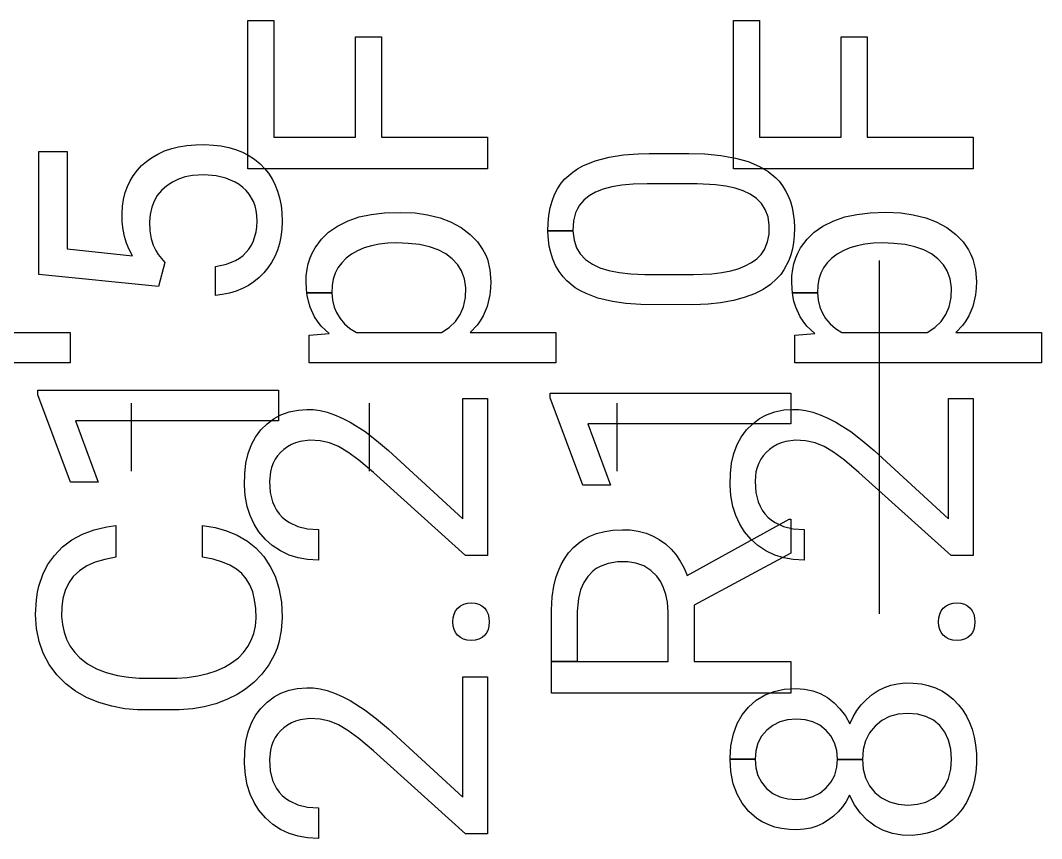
# Model space of a CAD drawing. Header units: inches. Extents: x 3.88 to 7.82, y -6.06 to -2.14.
# Drawn here: x 5.3761 to 5.5416, y -3.7855 to -3.6529 of the extents above; entities that cross this region are included whole.
import ezdxf

# ---------------------------------------------------------------- set-up
doc = ezdxf.new("R2010")
doc.units = ezdxf.units.IN
doc.header["$MEASUREMENT"] = 0
doc.layers.add('F.Silkscreen', color=41, linetype='CONTINUOUS', true_color=0xf2eda1)

msp = doc.modelspace()

# ---------------------------------------------------------------- linework, layer by layer
at = {"layer": 'F.Silkscreen', "linetype": 'CONTINUOUS'}
for p, q in [((5.41293, -3.67699), (5.41293, -3.65293)), ((5.41293, -3.65293), (5.41715, -3.65293)), ((5.41715, -3.65293), (5.41715, -3.67187)), ((5.49167, -3.67699), (5.49167, -3.65293)), ((5.49167, -3.65293), (5.49589, -3.65293)), ((5.49589, -3.65293), (5.49589, -3.67187)), ((5.43041, -3.67187), (5.43041, -3.65557)), ((5.43041, -3.65557), (5.43463, -3.65557)), ((5.43463, -3.65557), (5.43463, -3.67187)), ((5.50915, -3.67187), (5.50915, -3.65557)), ((5.50915, -3.65557), (5.51337, -3.65557)), ((5.51337, -3.65557), (5.51337, -3.67187)), ((5.41715, -3.67187), (5.43041, -3.67187)), ((5.43463, -3.67187), (5.45179, -3.67187)), ((5.45179, -3.67187), (5.45179, -3.67699)), ((5.49589, -3.67187), (5.50915, -3.67187)), ((5.51337, -3.67187), (5.53053, -3.67187)), ((5.53053, -3.67187), (5.53053, -3.67699)), ((5.39944, -3.67409), (5.40062, -3.67369)), ((5.40062, -3.67369), (5.40171, -3.67342)), ((5.40171, -3.67342), (5.40303, -3.6732)), ((5.40303, -3.6732), (5.40443, -3.67308)), ((5.40443, -3.67308), (5.40591, -3.67305)), ((5.40591, -3.67305), (5.40735, -3.67313)), ((5.40735, -3.67313), (5.40855, -3.67328)), ((5.40855, -3.67328), (5.40985, -3.67354)), ((5.40985, -3.67354), (5.41092, -3.67386)), ((5.41092, -3.67386), (5.41206, -3.67431)), ((5.37907, -3.69411), (5.37907, -3.67419)), ((5.37907, -3.67419), (5.38364, -3.67419)), ((5.38364, -3.67419), (5.38364, -3.68994)), ((5.39649, -3.67578), (5.39732, -3.67518)), ((5.39732, -3.67518), (5.39834, -3.67459)), ((5.39834, -3.67459), (5.39944, -3.67409)), ((5.41206, -3.67431), (5.413, -3.67479)), ((5.413, -3.67479), (5.41399, -3.67543)), ((5.41399, -3.67543), (5.41491, -3.67618)), ((5.46924, -3.67571), (5.47151, -3.67511)), ((5.47151, -3.67511), (5.47386, -3.67473)), ((5.47386, -3.67473), (5.47623, -3.67454)), ((5.47623, -3.67454), (5.47801, -3.67449)), ((5.47801, -3.67449), (5.48443, -3.67449)), ((5.48443, -3.67449), (5.48703, -3.67456)), ((5.48703, -3.67456), (5.48963, -3.67481)), ((5.48963, -3.67481), (5.49198, -3.67523)), ((5.49198, -3.67523), (5.49406, -3.67582)), ((5.39435, -3.6781), (5.39503, -3.6772)), ((5.39503, -3.6772), (5.39572, -3.67646)), ((5.39572, -3.67646), (5.39649, -3.67578)), ((5.45179, -3.67699), (5.41293, -3.67699)), ((5.41491, -3.67618), (5.41564, -3.67691)), ((5.41564, -3.67691), (5.41628, -3.67771)), ((5.46561, -3.67752), (5.4664, -3.67699)), ((5.4664, -3.67699), (5.46727, -3.67651)), ((5.46727, -3.67651), (5.46924, -3.67571)), ((5.53053, -3.67699), (5.49167, -3.67699)), ((5.49406, -3.67582), (5.49588, -3.67659)), ((5.49588, -3.67659), (5.4973, -3.67744)), ((5.39342, -3.67985), (5.39384, -3.67895)), ((5.39384, -3.67895), (5.39435, -3.6781)), ((5.40171, -3.67864), (5.40071, -3.67912)), ((5.4028, -3.6783), (5.40171, -3.67864)), ((5.40398, -3.67807), (5.4028, -3.6783)), ((5.40587, -3.67797), (5.40398, -3.67807)), ((5.40779, -3.67813), (5.40587, -3.67797)), ((5.40939, -3.67849), (5.40779, -3.67813)), ((5.41088, -3.67913), (5.40939, -3.67849)), ((5.41628, -3.67771), (5.41692, -3.6787)), ((5.41692, -3.6787), (5.41739, -3.67963)), ((5.46376, -3.67933), (5.46435, -3.67863)), ((5.46435, -3.67863), (5.46561, -3.67752)), ((5.4973, -3.67744), (5.49853, -3.67845)), ((5.49853, -3.67845), (5.49906, -3.67901)), ((5.39307, -3.6808), (5.39342, -3.67985)), ((5.39893, -3.68051), (5.39826, -3.68133)), ((5.39981, -3.67972), (5.39893, -3.68051)), ((5.40071, -3.67912), (5.39981, -3.67972)), ((5.41154, -3.67953), (5.41088, -3.67913)), ((5.41214, -3.68), (5.41154, -3.67953)), ((5.41268, -3.68052), (5.41214, -3.68)), ((5.41315, -3.68109), (5.41268, -3.68052)), ((5.41739, -3.67963), (5.41777, -3.68062)), ((5.41777, -3.68062), (5.41807, -3.68167)), ((5.46266, -3.68117), (5.46316, -3.68021)), ((5.46316, -3.68021), (5.46376, -3.67933)), ((5.47053, -3.68029), (5.46929, -3.68077)), ((5.47196, -3.67991), (5.47053, -3.68029)), ((5.4736, -3.67964), (5.47196, -3.67991)), ((5.47543, -3.67947), (5.4736, -3.67964)), ((5.47766, -3.67941), (5.47543, -3.67947)), ((5.48577, -3.67941), (5.47766, -3.67941)), ((5.48876, -3.67957), (5.48577, -3.67941)), ((5.49045, -3.6798), (5.48876, -3.67957)), ((5.49196, -3.68013), (5.49045, -3.6798)), ((5.49327, -3.68057), (5.49196, -3.68013)), ((5.49439, -3.6811), (5.49327, -3.68057)), ((5.49906, -3.67901), (5.49964, -3.67974)), ((5.49964, -3.67974), (5.50013, -3.68053)), ((5.50013, -3.68053), (5.50056, -3.68138)), ((5.39262, -3.68302), (5.39279, -3.68195)), ((5.39279, -3.68195), (5.39307, -3.6808)), ((5.39774, -3.68223), (5.39735, -3.68321)), ((5.39826, -3.68133), (5.39774, -3.68223)), ((5.41384, -3.68228), (5.41315, -3.68109)), ((5.4141, -3.68298), (5.41384, -3.68228)), ((5.41807, -3.68167), (5.41832, -3.68295)), ((5.46195, -3.68333), (5.46226, -3.68221)), ((5.46226, -3.68221), (5.46266, -3.68117)), ((5.4674, -3.68205), (5.46672, -3.68288)), ((5.46826, -3.68135), (5.4674, -3.68205)), ((5.46929, -3.68077), (5.46826, -3.68135)), ((5.49541, -3.6818), (5.49439, -3.6811)), ((5.49622, -3.68263), (5.49541, -3.6818)), ((5.50056, -3.68138), (5.50091, -3.68228)), ((5.50091, -3.68228), (5.50118, -3.68325)), ((5.39254, -3.68429), (5.39262, -3.68302)), ((5.39735, -3.68321), (5.39709, -3.68439)), ((5.41428, -3.68373), (5.4141, -3.68298)), ((5.41439, -3.68453), (5.41428, -3.68373)), ((5.41832, -3.68295), (5.41844, -3.68413)), ((5.46174, -3.68453), (5.46195, -3.68333)), ((5.46637, -3.68347), (5.46609, -3.6841)), ((5.46672, -3.68288), (5.46637, -3.68347)), ((5.49683, -3.68359), (5.49622, -3.68263)), ((5.49728, -3.68478), (5.49683, -3.68359)), ((5.50118, -3.68325), (5.50138, -3.68427)), ((5.39257, -3.68563), (5.39254, -3.68429)), ((5.39709, -3.68439), (5.39699, -3.68555)), ((5.39699, -3.68555), (5.39705, -3.68702)), ((5.41438, -3.68642), (5.41443, -3.68547)), ((5.41443, -3.68547), (5.41439, -3.68453)), ((5.41848, -3.68553), (5.41843, -3.68679)), ((5.41844, -3.68413), (5.41848, -3.68553)), ((5.42745, -3.68627), (5.42919, -3.6854)), ((5.42919, -3.6854), (5.43098, -3.68479)), ((5.43098, -3.68479), (5.43296, -3.68436)), ((5.43296, -3.68436), (5.43511, -3.68411)), ((5.43511, -3.68411), (5.43766, -3.68404)), ((5.43766, -3.68404), (5.44005, -3.68414)), ((5.44005, -3.68414), (5.44208, -3.68443)), ((5.44208, -3.68443), (5.44411, -3.68494)), ((5.44411, -3.68494), (5.44582, -3.6856)), ((5.46162, -3.68581), (5.46174, -3.68453)), ((5.46575, -3.68541), (5.46565, -3.68701)), ((5.46609, -3.6841), (5.46575, -3.68541)), ((5.49748, -3.68613), (5.49728, -3.68478)), ((5.50138, -3.68427), (5.5015, -3.68536)), ((5.5015, -3.68536), (5.50155, -3.6865)), ((5.50619, -3.68627), (5.50793, -3.6854)), ((5.50793, -3.6854), (5.50972, -3.68479)), ((5.50972, -3.68479), (5.5117, -3.68436)), ((5.5117, -3.68436), (5.51385, -3.68411)), ((5.51385, -3.68411), (5.5164, -3.68403)), ((5.5164, -3.68403), (5.51879, -3.68414)), ((5.51879, -3.68414), (5.52082, -3.68443)), ((5.52082, -3.68443), (5.52285, -3.68494)), ((5.52285, -3.68494), (5.52456, -3.6856)), ((5.3927, -3.68681), (5.39257, -3.68563)), ((5.39294, -3.68795), (5.3927, -3.68681)), ((5.39705, -3.68702), (5.39726, -3.68833)), ((5.41383, -3.68868), (5.41426, -3.68722)), ((5.41426, -3.68722), (5.41438, -3.68642)), ((5.41843, -3.68679), (5.41828, -3.68798)), ((5.42604, -3.68726), (5.42745, -3.68627)), ((5.44582, -3.6856), (5.44751, -3.68652)), ((5.44751, -3.68652), (5.44901, -3.68765)), ((5.4616, -3.68701), (5.46162, -3.68581)), ((5.4616, -3.68716), (5.4616, -3.68701)), ((5.4616, -3.68701), (5.4616, -3.68701)), ((5.4616, -3.68701), (5.46565, -3.68701)), ((5.46565, -3.68701), (5.4616, -3.68701)), ((5.46168, -3.68848), (5.4616, -3.68716)), ((5.46565, -3.68701), (5.46583, -3.68853)), ((5.49745, -3.6876), (5.49748, -3.68613)), ((5.50155, -3.6865), (5.50152, -3.68783)), ((5.50478, -3.68726), (5.50619, -3.68627)), ((5.52456, -3.6856), (5.52625, -3.68652)), ((5.52625, -3.68652), (5.52775, -3.68765)), ((5.39327, -3.68904), (5.39294, -3.68795)), ((5.39726, -3.68833), (5.39757, -3.68934)), ((5.41352, -3.68934), (5.41383, -3.68868)), ((5.41828, -3.68798), (5.41805, -3.68911)), ((5.42383, -3.68977), (5.42486, -3.68839)), ((5.42486, -3.68839), (5.42604, -3.68726)), ((5.44901, -3.68765), (5.45016, -3.68881)), ((5.45016, -3.68881), (5.45106, -3.6901)), ((5.46182, -3.68954), (5.46168, -3.68848)), ((5.46583, -3.68853), (5.46624, -3.68978)), ((5.4967, -3.69004), (5.49721, -3.68884)), ((5.49721, -3.68884), (5.49745, -3.6876)), ((5.50152, -3.68783), (5.50141, -3.68891)), ((5.50257, -3.68977), (5.5036, -3.68839)), ((5.5036, -3.68839), (5.50478, -3.68726)), ((5.52775, -3.68765), (5.5289, -3.68881)), ((5.5289, -3.68881), (5.5298, -3.6901)), ((5.38364, -3.68994), (5.39423, -3.69108)), ((5.3937, -3.69008), (5.39327, -3.68904)), ((5.39423, -3.69108), (5.3937, -3.69008)), ((5.39757, -3.68934), (5.398, -3.69023)), ((5.398, -3.69023), (5.39841, -3.69085)), ((5.41217, -3.69101), (5.41268, -3.69051)), ((5.41268, -3.69051), (5.41309, -3.69001)), ((5.41309, -3.69001), (5.41352, -3.68934)), ((5.41772, -3.69018), (5.4173, -3.69119)), ((5.41805, -3.68911), (5.41772, -3.69018)), ((5.42336, -3.69064), (5.42383, -3.68977)), ((5.43073, -3.69027), (5.42975, -3.69083)), ((5.4318, -3.68981), (5.43073, -3.69027)), ((5.43298, -3.68945), (5.4318, -3.68981)), ((5.43425, -3.6892), (5.43298, -3.68945)), ((5.43563, -3.68905), (5.43425, -3.6892)), ((5.43711, -3.689), (5.43563, -3.68905)), ((5.43893, -3.68906), (5.43711, -3.689)), ((5.44075, -3.68927), (5.43893, -3.68906)), ((5.44237, -3.68962), (5.44075, -3.68927)), ((5.44379, -3.69012), (5.44237, -3.68962)), ((5.44503, -3.69077), (5.44379, -3.69012)), ((5.45106, -3.6901), (5.45145, -3.69086)), ((5.46204, -3.69055), (5.46182, -3.68954)), ((5.46239, -3.69165), (5.46204, -3.69055)), ((5.46624, -3.68978), (5.46683, -3.69077)), ((5.49615, -3.69085), (5.4967, -3.69004)), ((5.50123, -3.68994), (5.50097, -3.6909)), ((5.50141, -3.68891), (5.50123, -3.68994)), ((5.5021, -3.69064), (5.50257, -3.68977)), ((5.50947, -3.69027), (5.50849, -3.69083)), ((5.51054, -3.68981), (5.50947, -3.69027)), ((5.51172, -3.68945), (5.51054, -3.68981)), ((5.51299, -3.6892), (5.51172, -3.68945)), ((5.51437, -3.68905), (5.51299, -3.6892)), ((5.51585, -3.689), (5.51437, -3.68905)), ((5.51767, -3.68906), (5.51585, -3.689)), ((5.51949, -3.68927), (5.51767, -3.68906)), ((5.52111, -3.68962), (5.51949, -3.68927)), ((5.52253, -3.69012), (5.52111, -3.68962)), ((5.52377, -3.69077), (5.52253, -3.69012)), ((5.5298, -3.6901), (5.53019, -3.69086)), ((5.39841, -3.69085), (5.39947, -3.69214)), ((5.39947, -3.69214), (5.39844, -3.69608)), ((5.40945, -3.69244), (5.41094, -3.69183)), ((5.41094, -3.69183), (5.41159, -3.69145)), ((5.41159, -3.69145), (5.41217, -3.69101)), ((5.4168, -3.69214), (5.4162, -3.69303)), ((5.4173, -3.69119), (5.4168, -3.69214)), ((5.42273, -3.6924), (5.42303, -3.69143)), ((5.42303, -3.69143), (5.42336, -3.69064)), ((5.42815, -3.69221), (5.42755, -3.69301)), ((5.42888, -3.69148), (5.42815, -3.69221)), ((5.42975, -3.69083), (5.42888, -3.69148)), ((5.44607, -3.69156), (5.44503, -3.69077)), ((5.44697, -3.69253), (5.44607, -3.69156)), ((5.45145, -3.69086), (5.45177, -3.69165)), ((5.45177, -3.69165), (5.4522, -3.69336)), ((5.46284, -3.69267), (5.46239, -3.69165)), ((5.46683, -3.69077), (5.4677, -3.69169)), ((5.4677, -3.69169), (5.4688, -3.69244)), ((5.4936, -3.69273), (5.4946, -3.69219)), ((5.4946, -3.69219), (5.49545, -3.69156)), ((5.49545, -3.69156), (5.49615, -3.69085)), ((5.50065, -3.69182), (5.49986, -3.69334)), ((5.50097, -3.6909), (5.50065, -3.69182)), ((5.50147, -3.6924), (5.50177, -3.69143)), ((5.50177, -3.69143), (5.5021, -3.69064)), ((5.50689, -3.69221), (5.50629, -3.69301)), ((5.50762, -3.69148), (5.50689, -3.69221)), ((5.50849, -3.69083), (5.50762, -3.69148)), ((5.51535, -3.7491), (5.51535, -3.69185)), ((5.52481, -3.69156), (5.52377, -3.69077)), ((5.52571, -3.69253), (5.52481, -3.69156)), ((5.53019, -3.69086), (5.53051, -3.69165)), ((5.53051, -3.69165), (5.53094, -3.69336)), ((5.4077, -3.69281), (5.40945, -3.69244)), ((5.4077, -3.6975), (5.4077, -3.69281)), ((5.41552, -3.69386), (5.41476, -3.69462)), ((5.4162, -3.69303), (5.41552, -3.69386)), ((5.42242, -3.69434), (5.42254, -3.69327)), ((5.42254, -3.69327), (5.42273, -3.6924)), ((5.42755, -3.69301), (5.4271, -3.6939)), ((5.44759, -3.69353), (5.44697, -3.69253)), ((5.44807, -3.69483), (5.44759, -3.69353)), ((5.4522, -3.69336), (5.45234, -3.69522)), ((5.46339, -3.69362), (5.46284, -3.69267)), ((5.46404, -3.69448), (5.46339, -3.69362)), ((5.4688, -3.69244), (5.47002, -3.69301)), ((5.47002, -3.69301), (5.47147, -3.69345)), ((5.47147, -3.69345), (5.47313, -3.69378)), ((5.47313, -3.69378), (5.47502, -3.69399)), ((5.48816, -3.69398), (5.48979, -3.69379)), ((5.48979, -3.69379), (5.49126, -3.69351)), ((5.49126, -3.69351), (5.49244, -3.69318)), ((5.49244, -3.69318), (5.4936, -3.69273)), ((5.49986, -3.69334), (5.49933, -3.69409)), ((5.50116, -3.69434), (5.50128, -3.69327)), ((5.50128, -3.69327), (5.50147, -3.6924)), ((5.50629, -3.69301), (5.50584, -3.6939)), ((5.52633, -3.69353), (5.52571, -3.69253)), ((5.52681, -3.69483), (5.52633, -3.69353)), ((5.53094, -3.69336), (5.53108, -3.69522)), ((5.39844, -3.69608), (5.37907, -3.69411)), ((5.41393, -3.6953), (5.41303, -3.69588)), ((5.41476, -3.69462), (5.41393, -3.6953)), ((5.42238, -3.6953), (5.42242, -3.69434)), ((5.42243, -3.69645), (5.42238, -3.6953)), ((5.42678, -3.69486), (5.4266, -3.6959)), ((5.4271, -3.6939), (5.42678, -3.69486)), ((5.44828, -3.69628), (5.44807, -3.69483)), ((5.45234, -3.69522), (5.4523, -3.69634)), ((5.46468, -3.69516), (5.46404, -3.69448)), ((5.46603, -3.69625), (5.46468, -3.69516)), ((5.47502, -3.69399), (5.4773, -3.6941)), ((5.4773, -3.6941), (5.48522, -3.6941)), ((5.48522, -3.6941), (5.48816, -3.69398)), ((5.49872, -3.69478), (5.49768, -3.69572)), ((5.49933, -3.69409), (5.49872, -3.69478)), ((5.50112, -3.69529), (5.50116, -3.69434)), ((5.50117, -3.69645), (5.50112, -3.69529)), ((5.50552, -3.69486), (5.50534, -3.6959)), ((5.50584, -3.6939), (5.50552, -3.69486)), ((5.52702, -3.69627), (5.52681, -3.69483)), ((5.53108, -3.69522), (5.53104, -3.69634)), ((5.40994, -3.69712), (5.40877, -3.69736)), ((5.41104, -3.6968), (5.40994, -3.69712)), ((5.41207, -3.69639), (5.41104, -3.6968)), ((5.41303, -3.69588), (5.41207, -3.69639)), ((5.4225, -3.69707), (5.42243, -3.69645)), ((5.42256, -3.69754), (5.4225, -3.69707)), ((5.4225, -3.69707), (5.42656, -3.69707)), ((5.42656, -3.69707), (5.4225, -3.69707)), ((5.4266, -3.6959), (5.42656, -3.69707)), ((5.42656, -3.69707), (5.42667, -3.69827)), ((5.44823, -3.69782), (5.44828, -3.69628)), ((5.4523, -3.69634), (5.45218, -3.69742)), ((5.46688, -3.69676), (5.46603, -3.69625)), ((5.4678, -3.69721), (5.46688, -3.69676)), ((5.49647, -3.69653), (5.4951, -3.69722)), ((5.49768, -3.69572), (5.49647, -3.69653)), ((5.50124, -3.69707), (5.50117, -3.69645)), ((5.5013, -3.69754), (5.50124, -3.69707)), ((5.50124, -3.69707), (5.5053, -3.69707)), ((5.5053, -3.69707), (5.50124, -3.69707)), ((5.50534, -3.6959), (5.5053, -3.69707)), ((5.5053, -3.69707), (5.50541, -3.69827)), ((5.52697, -3.69782), (5.52702, -3.69627)), ((5.53104, -3.69634), (5.53092, -3.69742)), ((5.40877, -3.69736), (5.4077, -3.6975)), ((5.42275, -3.69843), (5.42256, -3.69754)), ((5.42305, -3.69942), (5.42275, -3.69843)), ((5.42667, -3.69827), (5.42694, -3.69938)), ((5.4479, -3.69934), (5.44823, -3.69782)), ((5.45218, -3.69742), (5.45175, -3.69927)), ((5.46969, -3.69792), (5.4678, -3.69721)), ((5.47205, -3.69849), (5.46969, -3.69792)), ((5.47425, -3.69881), (5.47205, -3.69849)), ((5.47667, -3.69898), (5.47425, -3.69881)), ((5.4896, -3.69869), (5.48756, -3.69891)), ((5.49169, -3.69832), (5.4896, -3.69869)), ((5.49339, -3.69786), (5.49169, -3.69832)), ((5.4951, -3.69722), (5.49339, -3.69786)), ((5.50149, -3.69843), (5.5013, -3.69754)), ((5.50179, -3.69942), (5.50149, -3.69843)), ((5.50541, -3.69827), (5.50568, -3.69938)), ((5.52664, -3.69934), (5.52697, -3.69782)), ((5.53092, -3.69742), (5.53049, -3.69927)), ((5.42377, -3.70098), (5.42305, -3.69942)), ((5.42694, -3.69938), (5.42732, -3.70029)), ((5.42732, -3.70029), (5.42788, -3.70123)), ((5.44736, -3.70059), (5.4479, -3.69934)), ((5.45175, -3.69927), (5.4511, -3.70081)), ((5.4851, -3.69902), (5.47667, -3.69898)), ((5.48756, -3.69891), (5.4851, -3.69902)), ((5.50251, -3.70098), (5.50179, -3.69942)), ((5.50568, -3.69938), (5.50606, -3.70029)), ((5.50606, -3.70029), (5.50662, -3.70123)), ((5.5261, -3.70059), (5.52664, -3.69934)), ((5.53049, -3.69927), (5.52984, -3.70081)), ((5.42423, -3.70169), (5.42377, -3.70098)), ((5.42485, -3.70247), (5.42423, -3.70169)), ((5.42788, -3.70123), (5.42861, -3.70208)), ((5.42861, -3.70208), (5.42949, -3.70285)), ((5.44559, -3.70268), (5.44659, -3.70171)), ((5.44659, -3.70171), (5.44736, -3.70059)), ((5.45061, -3.70164), (5.45013, -3.70231)), ((5.4511, -3.70081), (5.45061, -3.70164)), ((5.50297, -3.70169), (5.50251, -3.70098)), ((5.50359, -3.70247), (5.50297, -3.70169)), ((5.50662, -3.70123), (5.50735, -3.70208)), ((5.50735, -3.70208), (5.50823, -3.70285)), ((5.52433, -3.70268), (5.52533, -3.70171)), ((5.52533, -3.70171), (5.5261, -3.70059)), ((5.52935, -3.70164), (5.52887, -3.70231)), ((5.52984, -3.70081), (5.52935, -3.70164)), ((5.37026, -3.70352), (5.38415, -3.70352)), ((5.38415, -3.70352), (5.38415, -3.70844)), ((5.42289, -3.70392), (5.42612, -3.70368)), ((5.42612, -3.70368), (5.42485, -3.70247)), ((5.42949, -3.70285), (5.43053, -3.70352)), ((5.43053, -3.70352), (5.44435, -3.70352)), ((5.44435, -3.70352), (5.44559, -3.70268)), ((5.45013, -3.70231), (5.449, -3.70352)), ((5.449, -3.70352), (5.46289, -3.70352)), ((5.46289, -3.70352), (5.46289, -3.70844)), ((5.50163, -3.70392), (5.50486, -3.70368)), ((5.50486, -3.70368), (5.50359, -3.70247)), ((5.50823, -3.70285), (5.50927, -3.70352)), ((5.50927, -3.70352), (5.52309, -3.70352)), ((5.52309, -3.70352), (5.52433, -3.70268)), ((5.52887, -3.70231), (5.52774, -3.70352)), ((5.52774, -3.70352), (5.54163, -3.70352)), ((5.54163, -3.70352), (5.54163, -3.70844)), ((5.42289, -3.70844), (5.42289, -3.70392)), ((5.50163, -3.70844), (5.50163, -3.70392)), ((5.38415, -3.70844), (5.34415, -3.70844)), ((5.46289, -3.70844), (5.42289, -3.70844)), ((5.54163, -3.70844), (5.50163, -3.70844)), ((5.37888, -3.7136), (5.37888, -3.71285)), ((5.37888, -3.71285), (5.41793, -3.71285)), ((5.38419, -3.72777), (5.37888, -3.7136)), ((5.41793, -3.71285), (5.41793, -3.71781)), ((5.46195, -3.7141), (5.46195, -3.71335)), ((5.46195, -3.71335), (5.501, -3.71335)), ((5.501, -3.71335), (5.501, -3.71831)), ((5.39409, -3.72601), (5.39409, -3.71494)), ((5.43268, -3.72601), (5.43268, -3.71494)), ((5.44778, -3.73372), (5.44778, -3.71419)), ((5.44778, -3.71419), (5.45179, -3.71419)), ((5.45179, -3.71419), (5.45179, -3.73967)), ((5.46726, -3.72827), (5.46195, -3.7141)), ((5.47283, -3.72601), (5.47283, -3.71494)), ((5.52652, -3.73372), (5.52652, -3.71419)), ((5.52652, -3.71419), (5.53053, -3.71419)), ((5.53053, -3.71419), (5.53053, -3.73966)), ((5.41718, -3.71745), (5.4183, -3.71685)), ((5.4183, -3.71685), (5.41964, -3.71637)), ((5.41964, -3.71637), (5.4211, -3.71608)), ((5.4211, -3.71608), (5.42252, -3.71597)), ((5.42252, -3.71597), (5.42354, -3.71599)), ((5.42354, -3.71599), (5.42465, -3.71614)), ((5.42465, -3.71614), (5.42581, -3.71642)), ((5.42581, -3.71642), (5.427, -3.71683)), ((5.427, -3.71683), (5.42824, -3.71737)), ((5.49592, -3.71745), (5.49704, -3.71685)), ((5.49704, -3.71685), (5.49838, -3.71637)), ((5.49838, -3.71637), (5.49984, -3.71607)), ((5.49984, -3.71607), (5.50126, -3.71597)), ((5.50126, -3.71597), (5.50228, -3.71599)), ((5.50228, -3.71599), (5.50339, -3.71614)), ((5.50339, -3.71614), (5.50455, -3.71642)), ((5.50455, -3.71642), (5.50574, -3.71683)), ((5.50574, -3.71683), (5.50698, -3.71737)), ((5.41793, -3.71781), (5.38502, -3.71781)), ((5.38502, -3.71781), (5.38868, -3.72777)), ((5.41504, -3.71931), (5.41605, -3.71829)), ((5.41605, -3.71829), (5.41718, -3.71745)), ((5.42824, -3.71737), (5.42951, -3.71803)), ((5.42951, -3.71803), (5.43195, -3.71958)), ((5.501, -3.71831), (5.46809, -3.71831)), ((5.46809, -3.71831), (5.47175, -3.72827)), ((5.49378, -3.71931), (5.49479, -3.71829)), ((5.49479, -3.71829), (5.49592, -3.71745)), ((5.50698, -3.71737), (5.50825, -3.71803)), ((5.50825, -3.71803), (5.51069, -3.71958)), ((5.41418, -3.72049), (5.41504, -3.71931)), ((5.43195, -3.71958), (5.43381, -3.72099)), ((5.49292, -3.72049), (5.49378, -3.71931)), ((5.51069, -3.71958), (5.51255, -3.72099)), ((5.413, -3.7231), (5.41355, -3.72167)), ((5.41355, -3.72167), (5.41418, -3.72049)), ((5.42001, -3.72167), (5.41937, -3.72203)), ((5.42069, -3.72139), (5.42001, -3.72167)), ((5.42141, -3.72118), (5.42069, -3.72139)), ((5.42299, -3.72097), (5.42141, -3.72118)), ((5.42464, -3.72105), (5.42299, -3.72097)), ((5.42616, -3.72139), (5.42464, -3.72105)), ((5.42764, -3.722), (5.42616, -3.72139)), ((5.42915, -3.72291), (5.42764, -3.722)), ((5.43381, -3.72099), (5.43574, -3.72262)), ((5.49174, -3.7231), (5.49229, -3.72167)), ((5.49229, -3.72167), (5.49292, -3.72049)), ((5.49875, -3.72167), (5.49811, -3.72203)), ((5.49943, -3.72139), (5.49875, -3.72167)), ((5.50015, -3.72118), (5.49943, -3.72139)), ((5.50173, -3.72097), (5.50015, -3.72118)), ((5.50338, -3.72105), (5.50173, -3.72097)), ((5.5049, -3.72139), (5.50338, -3.72105)), ((5.50638, -3.722), (5.5049, -3.72139)), ((5.50789, -3.72291), (5.50638, -3.722)), ((5.51255, -3.72099), (5.51448, -3.72262)), ((5.41263, -3.72467), (5.413, -3.7231)), ((5.41774, -3.72351), (5.41737, -3.72405)), ((5.41823, -3.72295), (5.41774, -3.72351)), ((5.41878, -3.72245), (5.41823, -3.72295)), ((5.41937, -3.72203), (5.41878, -3.72245)), ((5.43093, -3.72422), (5.42915, -3.72291)), ((5.43574, -3.72262), (5.44778, -3.73372)), ((5.49137, -3.72467), (5.49174, -3.7231)), ((5.49648, -3.72351), (5.49611, -3.72405)), ((5.49697, -3.72295), (5.49648, -3.72351)), ((5.49752, -3.72245), (5.49697, -3.72295)), ((5.49811, -3.72203), (5.49752, -3.72245)), ((5.50967, -3.72422), (5.50789, -3.72291)), ((5.51448, -3.72262), (5.52652, -3.73372)), ((5.41243, -3.72637), (5.41263, -3.72467)), ((5.41703, -3.7247), (5.41676, -3.7254)), ((5.41737, -3.72405), (5.41703, -3.7247)), ((5.43329, -3.7262), (5.43093, -3.72422)), ((5.49117, -3.72637), (5.49137, -3.72467)), ((5.49577, -3.7247), (5.4955, -3.7254)), ((5.49611, -3.72405), (5.49577, -3.7247)), ((5.51203, -3.7262), (5.50967, -3.72422)), ((5.41239, -3.72823), (5.41243, -3.72637)), ((5.41659, -3.72607), (5.41644, -3.7276)), ((5.41676, -3.7254), (5.41659, -3.72607)), ((5.44825, -3.73967), (5.43329, -3.7262)), ((5.49113, -3.72823), (5.49117, -3.72637)), ((5.49533, -3.72607), (5.49518, -3.7276)), ((5.4955, -3.7254), (5.49533, -3.72607)), ((5.52699, -3.73966), (5.51203, -3.7262)), ((5.38868, -3.72777), (5.38419, -3.72777)), ((5.41252, -3.72995), (5.41239, -3.72823)), ((5.41644, -3.7276), (5.41657, -3.72944)), ((5.47175, -3.72827), (5.46726, -3.72827)), ((5.49126, -3.72995), (5.49113, -3.72823)), ((5.49518, -3.7276), (5.49531, -3.72944)), ((5.41285, -3.73171), (5.41252, -3.72995)), ((5.41657, -3.72944), (5.41696, -3.73098)), ((5.49159, -3.73171), (5.49126, -3.72995)), ((5.49531, -3.72944), (5.4957, -3.73098)), ((5.41332, -3.73319), (5.41285, -3.73171)), ((5.41696, -3.73098), (5.41725, -3.73168)), ((5.41725, -3.73168), (5.41761, -3.73232)), ((5.49206, -3.73319), (5.49159, -3.73171)), ((5.4957, -3.73098), (5.49599, -3.73168)), ((5.49599, -3.73168), (5.49635, -3.73232)), ((5.41395, -3.73456), (5.41332, -3.73319)), ((5.41761, -3.73232), (5.41803, -3.73291)), ((5.41803, -3.73291), (5.41852, -3.73344)), ((5.41852, -3.73344), (5.41908, -3.73392)), ((5.49269, -3.73456), (5.49206, -3.73319)), ((5.49635, -3.73232), (5.49677, -3.73291)), ((5.49677, -3.73291), (5.49726, -3.73344)), ((5.49726, -3.73344), (5.49782, -3.73392)), ((5.388, -3.73548), (5.39007, -3.73499)), ((5.39007, -3.73499), (5.39156, -3.73478)), ((5.39156, -3.73478), (5.39156, -3.73994)), ((5.40561, -3.73994), (5.40561, -3.73478)), ((5.40561, -3.73478), (5.40764, -3.73512)), ((5.40764, -3.73512), (5.4095, -3.73564)), ((5.41474, -3.73581), (5.41395, -3.73456)), ((5.41908, -3.73392), (5.41969, -3.73432)), ((5.41969, -3.73432), (5.42105, -3.73495)), ((5.42105, -3.73495), (5.42262, -3.73533)), ((5.48419, -3.74287), (5.50069, -3.73374)), ((5.49348, -3.73581), (5.49269, -3.73456)), ((5.49782, -3.73392), (5.49843, -3.73432)), ((5.49843, -3.73432), (5.49979, -3.73495)), ((5.49979, -3.73495), (5.50136, -3.73533)), ((5.50069, -3.73374), (5.501, -3.73374)), ((5.501, -3.73374), (5.501, -3.73925)), ((5.38441, -3.73712), (5.38611, -3.73619)), ((5.38611, -3.73619), (5.388, -3.73548)), ((5.4095, -3.73564), (5.4112, -3.73635)), ((5.4112, -3.73635), (5.41287, -3.73734)), ((5.41579, -3.73706), (5.41474, -3.73581)), ((5.42262, -3.73533), (5.42439, -3.73545)), ((5.42439, -3.73545), (5.42439, -3.74041)), ((5.46738, -3.73707), (5.46839, -3.73653)), ((5.46839, -3.73653), (5.46949, -3.7361)), ((5.46949, -3.7361), (5.47083, -3.73575)), ((5.47083, -3.73575), (5.47211, -3.73556)), ((5.47211, -3.73556), (5.47366, -3.73547)), ((5.47366, -3.73547), (5.47495, -3.73552)), ((5.47495, -3.73552), (5.47622, -3.7357)), ((5.47622, -3.7357), (5.47752, -3.73605)), ((5.47752, -3.73605), (5.47865, -3.73651)), ((5.47865, -3.73651), (5.47963, -3.73706)), ((5.49453, -3.73706), (5.49348, -3.73581)), ((5.50136, -3.73533), (5.50313, -3.73545)), ((5.50313, -3.73545), (5.50313, -3.74041)), ((5.38157, -3.73963), (5.3829, -3.73827)), ((5.3829, -3.73827), (5.38441, -3.73712)), ((5.41287, -3.73734), (5.41422, -3.73843)), ((5.41422, -3.73843), (5.41551, -3.73984)), ((5.41689, -3.73804), (5.41579, -3.73706)), ((5.41821, -3.73892), (5.41689, -3.73804)), ((5.46495, -3.73924), (5.46572, -3.73838)), ((5.46572, -3.73838), (5.46656, -3.73764)), ((5.46656, -3.73764), (5.46738, -3.73707)), ((5.47963, -3.73706), (5.48064, -3.73778)), ((5.48064, -3.73778), (5.48156, -3.73863)), ((5.49563, -3.73804), (5.49453, -3.73706)), ((5.49695, -3.73892), (5.49563, -3.73804)), ((5.38047, -3.74118), (5.38157, -3.73963)), ((5.39156, -3.73994), (5.38977, -3.74028)), ((5.40731, -3.74027), (5.40561, -3.73994)), ((5.41551, -3.73984), (5.41658, -3.74142)), ((5.41965, -3.7396), (5.41821, -3.73892)), ((5.42107, -3.74004), (5.41965, -3.7396)), ((5.4226, -3.74031), (5.42107, -3.74004)), ((5.45179, -3.73967), (5.44825, -3.73967)), ((5.46376, -3.74109), (5.46428, -3.74019)), ((5.46428, -3.74019), (5.46495, -3.73924)), ((5.48156, -3.73863), (5.48232, -3.7395)), ((5.48232, -3.7395), (5.48305, -3.74055)), ((5.501, -3.73925), (5.4853, -3.74768)), ((5.49839, -3.7396), (5.49695, -3.73892)), ((5.49982, -3.74004), (5.49839, -3.7396)), ((5.50134, -3.74031), (5.49982, -3.74004)), ((5.53053, -3.73966), (5.52699, -3.73966)), ((5.37968, -3.74274), (5.38047, -3.74118)), ((5.38684, -3.74134), (5.38562, -3.74213)), ((5.3882, -3.74074), (5.38684, -3.74134)), ((5.38977, -3.74028), (5.3882, -3.74074)), ((5.40881, -3.74072), (5.40731, -3.74027)), ((5.41, -3.74122), (5.40881, -3.74072)), ((5.41112, -3.74187), (5.41, -3.74122)), ((5.41196, -3.74256), (5.41112, -3.74187)), ((5.41658, -3.74142), (5.41735, -3.74302)), ((5.42439, -3.74041), (5.4226, -3.74031)), ((5.46326, -3.74222), (5.46376, -3.74109)), ((5.46943, -3.74178), (5.46886, -3.7422)), ((5.47005, -3.74142), (5.46943, -3.74178)), ((5.47136, -3.74093), (5.47005, -3.74142)), ((5.47285, -3.74067), (5.47136, -3.74093)), ((5.47455, -3.74066), (5.47285, -3.74067)), ((5.47586, -3.74087), (5.47455, -3.74066)), ((5.47714, -3.74134), (5.47586, -3.74087)), ((5.47826, -3.74206), (5.47714, -3.74134)), ((5.48305, -3.74055), (5.48369, -3.74172)), ((5.48369, -3.74172), (5.48419, -3.74287)), ((5.50313, -3.74041), (5.50134, -3.74031)), ((5.37905, -3.74462), (5.37968, -3.74274)), ((5.38463, -3.74306), (5.38391, -3.74407)), ((5.38562, -3.74213), (5.38463, -3.74306)), ((5.41269, -3.74342), (5.41196, -3.74256)), ((5.41328, -3.74441), (5.41269, -3.74342)), ((5.41735, -3.74302), (5.41797, -3.74494)), ((5.46257, -3.7446), (5.46289, -3.74329)), ((5.46289, -3.74329), (5.46326, -3.74222)), ((5.46805, -3.74303), (5.4674, -3.74404)), ((5.46886, -3.7422), (5.46805, -3.74303)), ((5.47924, -3.74302), (5.47826, -3.74206)), ((5.47988, -3.74393), (5.47924, -3.74302)), ((5.37883, -3.74562), (5.37905, -3.74462)), ((5.38391, -3.74407), (5.38333, -3.74532)), ((5.41373, -3.74554), (5.41328, -3.74441)), ((5.41797, -3.74494), (5.41837, -3.74722)), ((5.46229, -3.74637), (5.46257, -3.7446)), ((5.4669, -3.7452), (5.46655, -3.74663)), ((5.4674, -3.74404), (5.4669, -3.7452)), ((5.48035, -3.74487), (5.47988, -3.74393)), ((5.48073, -3.746), (5.48035, -3.74487)), ((5.37852, -3.74922), (5.37865, -3.74684)), ((5.37865, -3.74684), (5.37883, -3.74562)), ((5.38296, -3.74663), (5.38278, -3.74798)), ((5.38333, -3.74532), (5.38296, -3.74663)), ((5.41404, -3.74682), (5.41373, -3.74554)), ((5.41422, -3.74823), (5.41404, -3.74682)), ((5.46215, -3.74849), (5.46229, -3.74637)), ((5.46655, -3.74663), (5.46642, -3.74764)), ((5.48097, -3.74723), (5.48073, -3.746)), ((5.38278, -3.74798), (5.38274, -3.74953)), ((5.41427, -3.7498), (5.41422, -3.74823)), ((5.41837, -3.74722), (5.41848, -3.74972)), ((5.44663, -3.74862), (5.44696, -3.74819)), ((5.44696, -3.74819), (5.44744, -3.7478)), ((5.44744, -3.7478), (5.44797, -3.74753)), ((5.44797, -3.74753), (5.44855, -3.74736)), ((5.44855, -3.74736), (5.44919, -3.7473)), ((5.44919, -3.7473), (5.44981, -3.74736)), ((5.44981, -3.74736), (5.45038, -3.74753)), ((5.45038, -3.74753), (5.45089, -3.7478)), ((5.45089, -3.7478), (5.45134, -3.74819)), ((5.45134, -3.74819), (5.45166, -3.74862)), ((5.46215, -3.75681), (5.46215, -3.74849)), ((5.46642, -3.74764), (5.46636, -3.74873)), ((5.48108, -3.74882), (5.48097, -3.74723)), ((5.4853, -3.74768), (5.4853, -3.75681)), ((5.52537, -3.74862), (5.5257, -3.74819)), ((5.5257, -3.74819), (5.52618, -3.7478)), ((5.52618, -3.7478), (5.52671, -3.74752)), ((5.52671, -3.74752), (5.52729, -3.74736)), ((5.52729, -3.74736), (5.52793, -3.7473)), ((5.52793, -3.7473), (5.52855, -3.74736)), ((5.52855, -3.74736), (5.52912, -3.74752)), ((5.52912, -3.74752), (5.52963, -3.7478)), ((5.52963, -3.7478), (5.53008, -3.74819)), ((5.53008, -3.74819), (5.5304, -3.74862)), ((5.37868, -3.75148), (5.37852, -3.74922)), ((5.38274, -3.74953), (5.38286, -3.75084)), ((5.41416, -3.75108), (5.41427, -3.7498)), ((5.41848, -3.74972), (5.41834, -3.75179)), ((5.4462, -3.75041), (5.44625, -3.74973)), ((5.44625, -3.74973), (5.44639, -3.74914)), ((5.44639, -3.74914), (5.44663, -3.74862)), ((5.45166, -3.74862), (5.45189, -3.74914)), ((5.45189, -3.74914), (5.45202, -3.74973)), ((5.45202, -3.74973), (5.45207, -3.75041)), ((5.46636, -3.74873), (5.46636, -3.75681)), ((5.48108, -3.75681), (5.48108, -3.74882)), ((5.52494, -3.75041), (5.52499, -3.74973)), ((5.52499, -3.74973), (5.52513, -3.74914)), ((5.52513, -3.74914), (5.52537, -3.74862)), ((5.5304, -3.74862), (5.53063, -3.74914)), ((5.53063, -3.74914), (5.53076, -3.74973)), ((5.53076, -3.74973), (5.53081, -3.75041)), ((5.37911, -3.7536), (5.37868, -3.75148)), ((5.38286, -3.75084), (5.38313, -3.75207)), ((5.41391, -3.75228), (5.41416, -3.75108)), ((5.41834, -3.75179), (5.41795, -3.75374)), ((5.44625, -3.75109), (5.4462, -3.75041)), ((5.44638, -3.75164), (5.44625, -3.75109)), ((5.44661, -3.75215), (5.44638, -3.75164)), ((5.4519, -3.75164), (5.45168, -3.75215)), ((5.45202, -3.75109), (5.4519, -3.75164)), ((5.45207, -3.75041), (5.45202, -3.75109)), ((5.52499, -3.75109), (5.52494, -3.75041)), ((5.52512, -3.75164), (5.52499, -3.75109)), ((5.52535, -3.75215), (5.52512, -3.75164)), ((5.53064, -3.75164), (5.53042, -3.75215)), ((5.53076, -3.75109), (5.53064, -3.75164)), ((5.53081, -3.75041), (5.53076, -3.75109)), ((5.38313, -3.75207), (5.38353, -3.75322)), ((5.38353, -3.75322), (5.38408, -3.75428)), ((5.41295, -3.75441), (5.4135, -3.75339)), ((5.4135, -3.75339), (5.41391, -3.75228)), ((5.44694, -3.75257), (5.44661, -3.75215)), ((5.44741, -3.75295), (5.44694, -3.75257)), ((5.44793, -3.75322), (5.44741, -3.75295)), ((5.44852, -3.75339), (5.44793, -3.75322)), ((5.44919, -3.75344), (5.44852, -3.75339)), ((5.44981, -3.75339), (5.44919, -3.75344)), ((5.45041, -3.75322), (5.44981, -3.75339)), ((5.45092, -3.75295), (5.45041, -3.75322)), ((5.45136, -3.75257), (5.45092, -3.75295)), ((5.45168, -3.75215), (5.45136, -3.75257)), ((5.52568, -3.75257), (5.52535, -3.75215)), ((5.52615, -3.75295), (5.52568, -3.75257)), ((5.52667, -3.75322), (5.52615, -3.75295)), ((5.52726, -3.75339), (5.52667, -3.75322)), ((5.52793, -3.75344), (5.52726, -3.75339)), ((5.52855, -3.75339), (5.52793, -3.75344)), ((5.52915, -3.75322), (5.52855, -3.75339)), ((5.52966, -3.75295), (5.52915, -3.75322)), ((5.5301, -3.75257), (5.52966, -3.75295)), ((5.53042, -3.75215), (5.5301, -3.75257)), ((5.37976, -3.75546), (5.37911, -3.7536)), ((5.38408, -3.75428), (5.38486, -3.75536)), ((5.41225, -3.75536), (5.41295, -3.75441)), ((5.41767, -3.75466), (5.41724, -3.75572)), ((5.41795, -3.75374), (5.41767, -3.75466)), ((5.38073, -3.7573), (5.37976, -3.75546)), ((5.38486, -3.75536), (5.38571, -3.75625)), ((5.38571, -3.75625), (5.38695, -3.7572)), ((5.4103, -3.75707), (5.41141, -3.75622)), ((5.41141, -3.75622), (5.41225, -3.75536)), ((5.41724, -3.75572), (5.41635, -3.75738)), ((5.38195, -3.75897), (5.38073, -3.7573)), ((5.38695, -3.7572), (5.38838, -3.758)), ((5.38838, -3.758), (5.38999, -3.75863)), ((5.40645, -3.7588), (5.4078, -3.75836)), ((5.4078, -3.75836), (5.40917, -3.75774)), ((5.40917, -3.75774), (5.4103, -3.75707)), ((5.41635, -3.75738), (5.41521, -3.75891)), ((5.46215, -3.76197), (5.46215, -3.75681)), ((5.46215, -3.75681), (5.46636, -3.75681)), ((5.46636, -3.75681), (5.46215, -3.75681)), ((5.46636, -3.75681), (5.48108, -3.75681)), ((5.4853, -3.75681), (5.501, -3.75681)), ((5.501, -3.75681), (5.501, -3.76197)), ((5.38341, -3.76044), (5.38195, -3.75897)), ((5.38999, -3.75863), (5.39178, -3.75909)), ((5.39178, -3.75909), (5.39356, -3.75937)), ((5.39356, -3.75937), (5.39529, -3.75951)), ((5.39529, -3.75951), (5.40143, -3.75953)), ((5.40143, -3.75953), (5.4031, -3.75942)), ((5.4031, -3.75942), (5.40484, -3.75918)), ((5.40484, -3.75918), (5.40645, -3.7588)), ((5.41521, -3.75891), (5.41398, -3.76017)), ((5.44778, -3.77884), (5.44778, -3.75931)), ((5.44778, -3.75931), (5.45179, -3.75931)), ((5.45179, -3.75931), (5.45179, -3.78478)), ((5.38499, -3.76164), (5.38341, -3.76044)), ((5.38677, -3.76265), (5.38499, -3.76164)), ((5.41257, -3.76131), (5.41121, -3.76218)), ((5.41398, -3.76017), (5.41257, -3.76131)), ((5.4183, -3.76197), (5.41964, -3.76149)), ((5.41964, -3.76149), (5.42096, -3.76121)), ((5.42096, -3.76121), (5.42252, -3.76109)), ((5.42252, -3.76109), (5.42354, -3.76111)), ((5.42354, -3.76111), (5.42465, -3.76126)), ((5.42465, -3.76126), (5.42581, -3.76154)), ((5.42581, -3.76154), (5.42701, -3.76195)), ((5.4968, -3.76225), (5.49828, -3.76168)), ((5.49828, -3.76168), (5.49989, -3.76133)), ((5.49989, -3.76133), (5.50179, -3.7612)), ((5.50179, -3.7612), (5.50321, -3.7613)), ((5.50321, -3.7613), (5.50455, -3.76158)), ((5.50455, -3.76158), (5.50573, -3.76203)), ((5.51419, -3.76218), (5.51515, -3.76156)), ((5.51515, -3.76156), (5.51616, -3.76106)), ((5.51616, -3.76106), (5.51721, -3.76068)), ((5.51721, -3.76068), (5.5183, -3.76043)), ((5.5183, -3.76043), (5.51953, -3.76031)), ((5.51953, -3.76031), (5.5208, -3.76032)), ((5.5208, -3.76032), (5.52214, -3.76046)), ((5.52214, -3.76046), (5.52327, -3.7607)), ((5.52327, -3.7607), (5.52445, -3.7611)), ((5.52445, -3.7611), (5.52555, -3.76163)), ((5.52555, -3.76163), (5.52646, -3.76222)), ((5.38876, -3.76348), (5.38677, -3.76265)), ((5.40955, -3.76301), (5.40776, -3.76367)), ((5.41121, -3.76218), (5.40955, -3.76301)), ((5.41504, -3.76443), (5.41605, -3.76341)), ((5.41605, -3.76341), (5.41718, -3.76257)), ((5.41718, -3.76257), (5.4183, -3.76197)), ((5.42701, -3.76195), (5.42824, -3.76248)), ((5.42824, -3.76248), (5.42951, -3.76315)), ((5.42951, -3.76315), (5.43195, -3.7647)), ((5.501, -3.76197), (5.46215, -3.76197)), ((5.49409, -3.76425), (5.49537, -3.76312)), ((5.49537, -3.76312), (5.4968, -3.76225)), ((5.50573, -3.76203), (5.50692, -3.76269)), ((5.50692, -3.76269), (5.50799, -3.76352)), ((5.51238, -3.76387), (5.51324, -3.76297)), ((5.51324, -3.76297), (5.51419, -3.76218)), ((5.52646, -3.76222), (5.52731, -3.76292)), ((5.52731, -3.76292), (5.52818, -3.76383)), ((5.39089, -3.76409), (5.38876, -3.76348)), ((5.393, -3.76448), (5.39089, -3.76409)), ((5.39506, -3.76467), (5.393, -3.76448)), ((5.40182, -3.76467), (5.39506, -3.76467)), ((5.404, -3.76448), (5.40182, -3.76467)), ((5.40583, -3.76417), (5.404, -3.76448)), ((5.40776, -3.76367), (5.40583, -3.76417)), ((5.41425, -3.76549), (5.41504, -3.76443)), ((5.43195, -3.7647), (5.43381, -3.7661)), ((5.49309, -3.7655), (5.49409, -3.76425)), ((5.50799, -3.76352), (5.50894, -3.76448)), ((5.50894, -3.76448), (5.50982, -3.76566)), ((5.51106, -3.7658), (5.51168, -3.76479)), ((5.51168, -3.76479), (5.51238, -3.76387)), ((5.52818, -3.76383), (5.52887, -3.76471)), ((5.52887, -3.76471), (5.52947, -3.76567)), ((5.41355, -3.76679), (5.41425, -3.76549)), ((5.42069, -3.76651), (5.42001, -3.76679)), ((5.42141, -3.7663), (5.42069, -3.76651)), ((5.42299, -3.76609), (5.42141, -3.7663)), ((5.42464, -3.76617), (5.42299, -3.76609)), ((5.42616, -3.76651), (5.42464, -3.76617)), ((5.42764, -3.76712), (5.42616, -3.76651)), ((5.43381, -3.7661), (5.43574, -3.76773)), ((5.4923, -3.76689), (5.49309, -3.7655)), ((5.49919, -3.76661), (5.49806, -3.76718)), ((5.50046, -3.76627), (5.49919, -3.76661)), ((5.50187, -3.76616), (5.50046, -3.76627)), ((5.50329, -3.76627), (5.50187, -3.76616)), ((5.50457, -3.7666), (5.50329, -3.76627)), ((5.50569, -3.76716), (5.50457, -3.7666)), ((5.50982, -3.76566), (5.51053, -3.76691)), ((5.51053, -3.76691), (5.51106, -3.7658)), ((5.51573, -3.76641), (5.51463, -3.7673)), ((5.51698, -3.76577), (5.51573, -3.76641)), ((5.51838, -3.76538), (5.51698, -3.76577)), ((5.51994, -3.76526), (5.51838, -3.76538)), ((5.52149, -3.76538), (5.51994, -3.76526)), ((5.52287, -3.76575), (5.52149, -3.76538)), ((5.52409, -3.76636), (5.52287, -3.76575)), ((5.52514, -3.76722), (5.52409, -3.76636)), ((5.52947, -3.76567), (5.52997, -3.7667)), ((5.52997, -3.7667), (5.53038, -3.76779)), ((5.41263, -3.76979), (5.413, -3.76822)), ((5.413, -3.76822), (5.41355, -3.76679)), ((5.41823, -3.76807), (5.41774, -3.76863)), ((5.41878, -3.76757), (5.41823, -3.76807)), ((5.41937, -3.76714), (5.41878, -3.76757)), ((5.42001, -3.76679), (5.41937, -3.76714)), ((5.42915, -3.76803), (5.42764, -3.76712)), ((5.43093, -3.76933), (5.42915, -3.76803)), ((5.43574, -3.76773), (5.44778, -3.77884)), ((5.49167, -3.76855), (5.4923, -3.76689)), ((5.49707, -3.76797), (5.49624, -3.76896)), ((5.49806, -3.76718), (5.49707, -3.76797)), ((5.50673, -3.76799), (5.50569, -3.76716)), ((5.50748, -3.76889), (5.50673, -3.76799)), ((5.51463, -3.7673), (5.51373, -3.76842)), ((5.52596, -3.7683), (5.52514, -3.76722)), ((5.52656, -3.76957), (5.52596, -3.7683)), ((5.53038, -3.76779), (5.53073, -3.7691)), ((5.41243, -3.77149), (5.41263, -3.76979)), ((5.41703, -3.76982), (5.41676, -3.77052)), ((5.41737, -3.76917), (5.41703, -3.76982)), ((5.41774, -3.76863), (5.41737, -3.76917)), ((5.43329, -3.77132), (5.43093, -3.76933)), ((5.49126, -3.77051), (5.49167, -3.76855)), ((5.49624, -3.76896), (5.49565, -3.77007)), ((5.50806, -3.77), (5.50748, -3.76889)), ((5.50841, -3.77125), (5.50806, -3.77)), ((5.51309, -3.76969), (5.51271, -3.77112)), ((5.51373, -3.76842), (5.51309, -3.76969)), ((5.52691, -3.77102), (5.52656, -3.76957)), ((5.53073, -3.7691), (5.53094, -3.77033)), ((5.41239, -3.77335), (5.41243, -3.77149)), ((5.41659, -3.77118), (5.41644, -3.77272)), ((5.41676, -3.77052), (5.41659, -3.77118)), ((5.44825, -3.78478), (5.43329, -3.77132)), ((5.49112, -3.7725), (5.49126, -3.77051)), ((5.4953, -3.7713), (5.49518, -3.77266)), ((5.49565, -3.77007), (5.4953, -3.7713)), ((5.50852, -3.77266), (5.50841, -3.77125)), ((5.51271, -3.77112), (5.51258, -3.7727)), ((5.52703, -3.77266), (5.52691, -3.77102)), ((5.53094, -3.77033), (5.53106, -3.7718)), ((5.41644, -3.77272), (5.41657, -3.77456)), ((5.49113, -3.77266), (5.49112, -3.7725)), ((5.49124, -3.77467), (5.49113, -3.77266)), ((5.49113, -3.77266), (5.49518, -3.77266)), ((5.49518, -3.77266), (5.49113, -3.77266)), ((5.49518, -3.77266), (5.49529, -3.77404)), ((5.50842, -3.77398), (5.50852, -3.7727)), ((5.50852, -3.7727), (5.50852, -3.77266)), ((5.50852, -3.7727), (5.51258, -3.7727)), ((5.51258, -3.7727), (5.50852, -3.7727)), ((5.51258, -3.7727), (5.5127, -3.77429)), ((5.52691, -3.77431), (5.52703, -3.77266)), ((5.53107, -3.77335), (5.53096, -3.77484)), ((5.53106, -3.7718), (5.53107, -3.77335)), ((5.41254, -3.77524), (5.41239, -3.77335)), ((5.41657, -3.77456), (5.41696, -3.7761)), ((5.49163, -3.77665), (5.49124, -3.77467)), ((5.49529, -3.77404), (5.49563, -3.77529)), ((5.50809, -3.77524), (5.50842, -3.77398)), ((5.5127, -3.77429), (5.51308, -3.77571)), ((5.52656, -3.77578), (5.52691, -3.77431)), ((5.53096, -3.77484), (5.53076, -3.77609)), ((5.41285, -3.77683), (5.41254, -3.77524)), ((5.41696, -3.7761), (5.41725, -3.77679)), ((5.49225, -3.77832), (5.49163, -3.77665)), ((5.49563, -3.77529), (5.4962, -3.77641)), ((5.4962, -3.77641), (5.49705, -3.77744)), ((5.50673, -3.77733), (5.50753, -3.77636)), ((5.50753, -3.77636), (5.50809, -3.77524)), ((5.51308, -3.77571), (5.51371, -3.77696)), ((5.52596, -3.77705), (5.52656, -3.77578)), ((5.53076, -3.77609), (5.53042, -3.77741)), ((5.41332, -3.77831), (5.41285, -3.77683)), ((5.41395, -3.77967), (5.41332, -3.77831)), ((5.41725, -3.77679), (5.41761, -3.77744)), ((5.41761, -3.77744), (5.41803, -3.77803)), ((5.41803, -3.77803), (5.41852, -3.77856)), ((5.49705, -3.77744), (5.49804, -3.77822)), ((5.49804, -3.77822), (5.49919, -3.77877)), ((5.50457, -3.77874), (5.50569, -3.77817)), ((5.50569, -3.77817), (5.50673, -3.77733)), ((5.51371, -3.77696), (5.51459, -3.77805)), ((5.51459, -3.77805), (5.51569, -3.77895)), ((5.5241, -3.77899), (5.52514, -3.77813)), ((5.52514, -3.77813), (5.52596, -3.77705)), ((5.53042, -3.77741), (5.53001, -3.77852)), ((5.41474, -3.78093), (5.41395, -3.77967)), ((5.41852, -3.77856), (5.41908, -3.77903)), ((5.41908, -3.77903), (5.41969, -3.77944)), ((5.41969, -3.77944), (5.42105, -3.78007)), ((5.49309, -3.77982), (5.49225, -3.77832)), ((5.49418, -3.78116), (5.49309, -3.77982)), ((5.49919, -3.77877), (5.5005, -3.77909)), ((5.5005, -3.77909), (5.50187, -3.77919)), ((5.50187, -3.77919), (5.50329, -3.77908)), ((5.50329, -3.77908), (5.50457, -3.77874)), ((5.50994, -3.77953), (5.50935, -3.78038)), ((5.51049, -3.77852), (5.50994, -3.77953)), ((5.51129, -3.78006), (5.51049, -3.77852)), ((5.51569, -3.77895), (5.51695, -3.77959)), ((5.51695, -3.77959), (5.51837, -3.77997)), ((5.51837, -3.77997), (5.51994, -3.7801)), ((5.52151, -3.77997), (5.52289, -3.77961)), ((5.52289, -3.77961), (5.5241, -3.77899)), ((5.52945, -3.77968), (5.52876, -3.78075)), ((5.53001, -3.77852), (5.52945, -3.77968)), ((5.41579, -3.78217), (5.41474, -3.78093)), ((5.42105, -3.78007), (5.42262, -3.78045)), ((5.42262, -3.78045), (5.42439, -3.78057)), ((5.42439, -3.78057), (5.42439, -3.78553)), ((5.49547, -3.78227), (5.49418, -3.78116)), ((5.50864, -3.78122), (5.5079, -3.78191)), ((5.50935, -3.78038), (5.50864, -3.78122)), ((5.51225, -3.7814), (5.51129, -3.78006)), ((5.51338, -3.78254), (5.51225, -3.7814)), ((5.51994, -3.7801), (5.52151, -3.77997)), ((5.52876, -3.78075), (5.52796, -3.78174)), ((5.417, -3.78324), (5.41579, -3.78217)), ((5.41821, -3.78404), (5.417, -3.78324)), ((5.49634, -3.78282), (5.49547, -3.78227)), ((5.4974, -3.78333), (5.49634, -3.78282)), ((5.50616, -3.78309), (5.50517, -3.78353)), ((5.50709, -3.78252), (5.50616, -3.78309)), ((5.5079, -3.78191), (5.50709, -3.78252)), ((5.51467, -3.7835), (5.51338, -3.78254)), ((5.52621, -3.78327), (5.52528, -3.78383)), ((5.52717, -3.78252), (5.52621, -3.78327)), ((5.52796, -3.78174), (5.52717, -3.78252)), ((5.41965, -3.78472), (5.41821, -3.78404)), ((5.42108, -3.78516), (5.41965, -3.78472)), ((5.45179, -3.78478), (5.44825, -3.78478)), ((5.49841, -3.78367), (5.4974, -3.78333)), ((5.49947, -3.78392), (5.49841, -3.78367)), ((5.50075, -3.78408), (5.49947, -3.78392)), ((5.50197, -3.78411), (5.50075, -3.78408)), ((5.50312, -3.78403), (5.50197, -3.78411)), ((5.50421, -3.78383), (5.50312, -3.78403)), ((5.50517, -3.78353), (5.50421, -3.78383)), ((5.51599, -3.7842), (5.51467, -3.7835)), ((5.51747, -3.78471), (5.51599, -3.7842)), ((5.51905, -3.78498), (5.51747, -3.78471)), ((5.52198, -3.78488), (5.52064, -3.78501)), ((5.52311, -3.78465), (5.52198, -3.78488)), ((5.52417, -3.78432), (5.52311, -3.78465)), ((5.52528, -3.78383), (5.52417, -3.78432)), ((5.4226, -3.78543), (5.42108, -3.78516)), ((5.42439, -3.78553), (5.4226, -3.78543)), ((5.52064, -3.78501), (5.51905, -3.78498))]:
    msp.add_line(p, q, dxfattribs=at)

doc.saveas('drawing.dxf')
